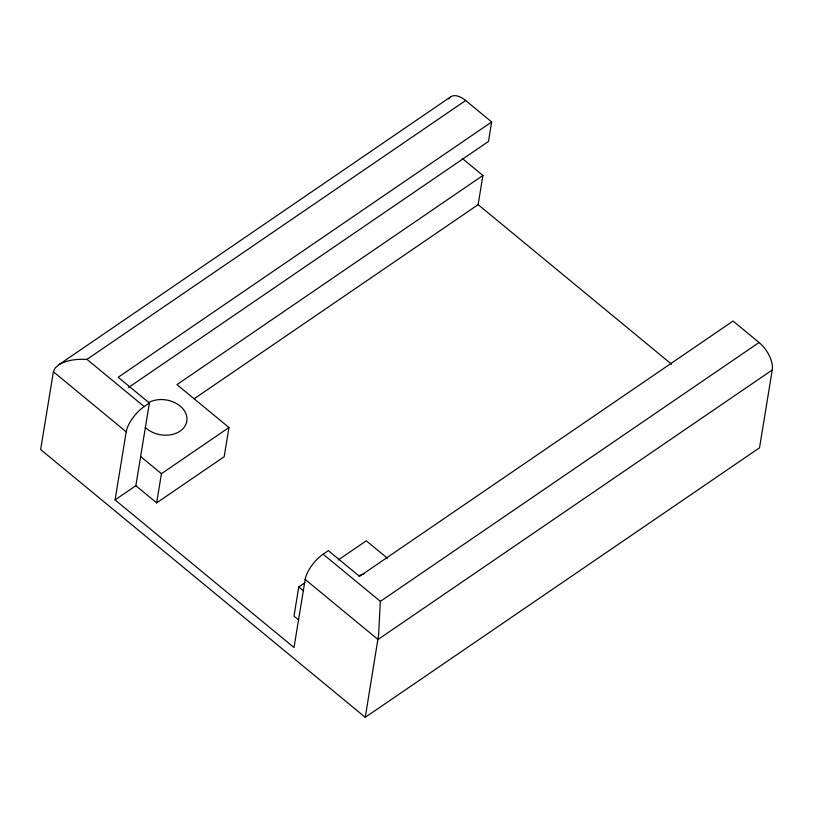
<?xml version="1.0" encoding="UTF-8"?>
<svg xmlns="http://www.w3.org/2000/svg" width="813" height="813" viewBox="0 0 813 813"><rect width="100%" height="100%" fill="white"/><g stroke="black" fill="none" stroke-linecap="round" stroke-linejoin="round"><path stroke-width="1.22" d="M448.817 98.891A22.185 11.656 55.6 0 1 465.666 100.507L491.672 121.96L118.18 377.283L149.389 403.024L144.196 406.581A22.185 9.106 -50.5 0 0 126.218 431.825L115.07 499.914L294.011 647.524L305.17 579.425A22.185 9.106 -50.5 0 1 323.137 554.181L380.362 601.376L378.604 634.923L365.25 717.32L40.65 449.569L53.394 371.754L55.071 368.045L58.77 364.752L450.951 96.656M115.07 499.914L135.852 485.717L149.389 403.024M135.852 485.717L156.655 502.871L161.431 473.694L228.961 427.526L176.949 384.62L482.912 175.466L462.099 158.301M228.961 427.526L224.185 456.713L156.655 502.871M304.997 582.708L298.767 586.966L293.981 616.152L298.717 620.055M194.175 398.766L478.125 204.652L482.912 175.466M491.672 121.96L488.481 141.421L128.596 387.435M323.137 554.181L328.33 550.635L359.539 576.376L733.041 321.054L759.047 342.507A22.185 11.656 55.6 0 1 772.259 369.976L759.515 447.8L365.25 717.32M58.77 364.752C67.245 359.803 77.347 358.94 86.971 359.376L465.666 100.507M338.238 559.984L366.297 540.808L387.486 558.287M380.362 601.376L759.047 342.507M772.259 369.976L377.994 639.496L305.17 579.425M478.125 204.652L671.619 364.244M86.971 359.376L144.196 406.581M53.394 371.754L126.218 431.825M140.629 456.53L161.431 473.694M298.767 586.966L303.493 590.868M148.637 402.537A23.658 17.642 9.3 0 1 181.736 407.516A23.658 17.642 9.3 0 1 178.281 432.221A23.658 17.642 9.3 0 1 145.192 427.252M358.797 575.889A23.658 17.642 9.3 0 1 364.031 573.836"/></g></svg>
